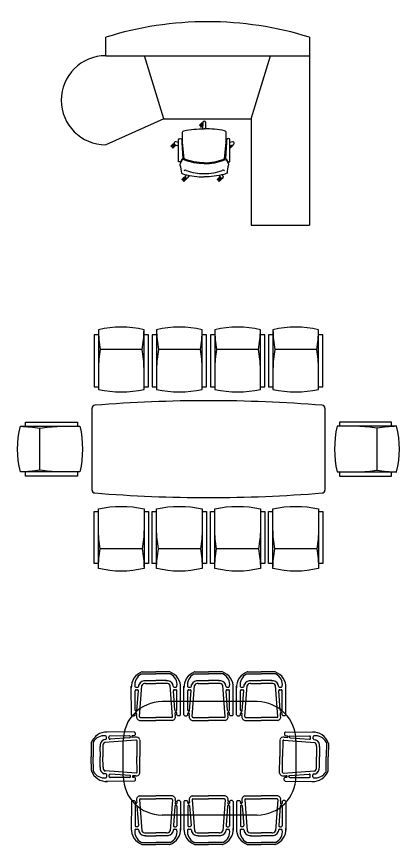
# Model space of a CAD drawing. Header units: millimetres. Extents: x 3122 to 31499, y 2297 to 20525.
# Drawn here: x 3127 to 7084, y 11981 to 20525 of the extents above; entities that cross this region are included whole.
import ezdxf

# ---------------------------------------------------------------- set-up
doc = ezdxf.new("R2010")
doc.units = ezdxf.units.MM
doc.layers.add('dwgmodels.com', color=250, linetype='Continuous')

# ---------------------------------------------------------------- blocks, each defined once
blk = doc.blocks.new('furn office 08_dwgmodels.com')
at = {"color": 0}
for p, q in [((-1050, -350.4), (-1050, -160.4)), ((1050, -160.4), (1050, -2100.4)), ((-1050, -350.4), (1050, -350.4)), ((-450, -1000.4), (-650, -350.4)), ((450, -1000.4), (650, -350.4)), ((-450, -1000.4), (-1050, -1270.4)), ((-450, -1000.4), (450, -1000.4)), ((450, -1000.4), (450, -2100.4)), ((-70.4, -1068.6), (-63.3, -1075.7)), ((-365.4, -1283.6), (-358.3, -1290.7)), ((230, -1289), (231.7, -1290.7)), ((-252, -1629.3), (-245, -1636.4)), ((111.8, -1629.2), (118.9, -1636.3)), ((450, -2100.4), (1050, -2100.4))]:
    blk.add_line(p, q, dxfattribs=at)
for points in [[(-242.6, -1414.7), (-260, -1245.4), (-260, -1145.4, -0.414214), (-245, -1125.4, -0.046652), (-35, -1105.2, -0.30894)], [(-17.8, -1105.5), (-20, -1040.4, 1), (-50, -1040.4), (-52.2, -1105.5, -0.488714)], [(172.6, -1414.7), (190, -1245.4), (190, -1145.4, 0.414214), (175, -1125.4, 0.046652), (-35, -1105.2, 0.30894)], [(-300, -1247.6), (-325.2, -1240.3, 1), (-334.5, -1268.8), (-300, -1281.3, -0.488714)], [(230, -1281.3), (264.5, -1268.8, 1), (255.2, -1240.3), (230, -1247.6, -0.488714)], [(-35, -1465.4, -0.096913), (-242.6, -1424.7, 0.398658), (-268.2, -1434.7), (-283.7, -1467.7, 0.121111)], [(-35, -1455.4, -0.096913), (-242.6, -1414.7)], [(-35, -1455.4, 0.096913), (172.6, -1414.7)], [(-35, -1465.4, 0.096913), (172.6, -1424.7, -0.398658), (198.2, -1434.7), (213.7, -1467.7, -0.121111)], [(-283.7, -1467.7, 0.121111), (-285.6, -1477.1, -0.071788), (-270, -1563.9, 0.044073), (-237.5, -1575.4, 0.070245), (-35, -1600.4, 0.103619)], [(213.7, -1467.7, -0.121111), (215.6, -1477.1, 0.071788), (200, -1563.9, -0.044073), (167.5, -1575.4, -0.070245), (-35, -1600.4, -0.103619)], [(-220.8, -1579.6), (-229.3, -1592.3, 1), (-205.1, -1610), (-187.2, -1587, -0.488714)], [(117.2, -1587), (135.1, -1610, 1), (159.3, -1592.3), (150.8, -1579.6, -0.488714)]]:
    blk.add_lwpolyline(points, format="xyb", dxfattribs=at)
for points in [[(-50.2, -1046.4), (-56.2, -1040.4), (-84.5, -1068.6)], [(-84.5, -1068.6), (-77.4, -1075.7), (-50.3, -1048.6)], [(-63.3, -1089.9), (-70.4, -1082.8), (-50.8, -1063.2)], [(-51.2, -1077.8), (-63.3, -1089.9)], [(230, -1292.4), (247.4, -1275)], [(255.5, -1272.1), (260, -1276.6), (231.7, -1304.9)], [(231.7, -1304.9), (230, -1303.1)]]:
    blk.add_lwpolyline(points, dxfattribs=at)
for points in [[(-379.5, -1283.6), (-372.4, -1290.7), (-344.1, -1262.4), (-351.2, -1255.4)], [(-358.3, -1304.9), (-365.4, -1297.8), (-337.1, -1269.5), (-330, -1276.6)], [(-266.2, -1629.3), (-259.1, -1636.4), (-230.8, -1608.1), (-237.9, -1601)], [(-245, -1650.5), (-252, -1643.5), (-223.7, -1615.2), (-216.7, -1622.2)], [(97.7, -1629.2), (104.7, -1636.3), (133, -1608), (125.9, -1600.9)], [(118.9, -1650.4), (111.8, -1643.3), (140.1, -1615), (147.2, -1622.1)]]:
    blk.add_lwpolyline(points, close=True, dxfattribs=at)
for points in [[(-300, -1445.4), (-300, -1265.4), (-300, -1220.4, -0.867295), (-265, -1220.4), (-265, -1245.4), (-255.4, -1414, 0.220172), (-268.2, -1424.7), (-277.9, -1445.4)], [(230, -1445.4), (230, -1265.4), (230, -1220.4, 0.867295), (195, -1220.4), (195, -1245.4), (185.4, -1414, -0.220172), (198.2, -1424.7), (207.9, -1445.4)], [(230, -1445.4), (230, -1265.4), (230, -1220.4, 0.867295), (195, -1220.4), (195, -1245.4), (185.4, -1414, -0.220172), (198.2, -1424.7), (207.9, -1445.4)]]:
    blk.add_lwpolyline(points, format="xyb", close=True, dxfattribs=at)
for centre, radius, start, end in [((0, -3517.9), 3517.9, 72.63383, 107.36617), ((-1050, -810.4), 460, 90, 270), ((-230, -1550.4), 18, 56.30993, 146.30993), ((-59.9, -1133.5), 432.6, 248.27765, 273.3003), ((-10.1, -1133.5), 432.6, 266.6997, 291.72235), ((160, -1550.4), 18, 33.69007, 123.69007)]:
    blk.add_arc(centre, radius, start, end, dxfattribs=at)
blk = doc.blocks.new('table2400x1000_dwgmodels.com')
at = {"color": 0}
for p, q in [((-1200, -422.373453), (-1200, 422.373453)), ((1200, 422.373453), (1200, -422.373453))]:
    blk.add_line(p, q, dxfattribs=at)
for centre, radius, start, end in [((-1170, 422.373453), 30, 94.6620417285, 180), ((0, -13925), 14425, 85.3379582715, 94.6620417285), ((1170, 422.373453), 30, 0, 85.3379582711), ((-1170, -422.373453), 30, 180, 265.3379582715), ((1170, -422.373453), 30, 274.6620417289, 0), ((0, 13925), 14425, 265.3379582715, 274.6620417285)]:
    blk.add_arc(centre, radius, start, end, dxfattribs=at)
blk = doc.blocks.new('chair943')
at = {"color": 0}
for points in [[(-235.5, 640), (-235.5, 25)], [(235.5, 25), (235.5, 640)], [(-233.5, 588), (-280, 588), (-280, 51.5), (-235.5, 51.5)], [(280, 588), (233.5, 588)], [(235.5, 51.5), (280, 51.5), (280, 588)], [(216, 438), (-216, 438)]]:
    blk.add_lwpolyline(points, dxfattribs=at)
for centre, radius, start, end in [((0, -298.3), 967.4, 75.91107, 104.08893), ((1068, 663.9), 1303.7, 181.05013, 189.97775), ((-1068, 663.9), 1303.7, 350.02225, 358.94987), ((1068, 212.1), 1303.7, 170.02225, 178.94987), ((-1068, 212.1), 1303.7, 1.05013, 9.97775), ((0, 1121.7), 1121.7, 257.88073, 282.11927)]:
    blk.add_arc(centre, radius, start, end, dxfattribs=at)
blk = doc.blocks.new('conf table_0323')
at = {"color": 0, "ltscale": 8}
for p, q in [((-684, 873.2), (-543.5, 873.3)), ((-402.8, 873.4), (-543.3, 873.3)), ((-141.1, 873.2), (-0.6, 873.3)), ((140.1, 873.4), (-0.4, 873.3)), ((401.9, 873.2), (542.4, 873.3)), ((683.1, 873.4), (542.5, 873.3)), ((-691.2, 852.5), (-543.5, 852.6)), ((-650.9, 783), (-543.4, 783)), ((-395.6, 852.7), (-543.3, 852.6)), ((-435.8, 783.1), (-543.3, 783)), ((-148.2, 852.5), (-0.5, 852.6)), ((-107.9, 783), (-0.5, 783)), ((147.3, 852.7), (-0.4, 852.6)), ((107.1, 783.1), (-0.3, 783)), ((394.7, 852.5), (542.4, 852.6)), ((435, 783), (542.5, 783)), ((690.2, 852.7), (542.6, 852.6)), ((650.1, 783.1), (542.6, 783)), ((-797, 429.9), (-797.2, 724.8)), ((-750.2, 715.4), (-730.3, 715.4)), ((-747.2, 689.7), (-733.7, 689.7)), ((-720.4, 724.7), (-719.1, 742)), ((-713.2, 412.9), (-689.7, 732.8)), ((-650.8, 753), (-543.4, 753)), ((-435.8, 753.1), (-543.2, 753)), ((-372.9, 413.4), (-396.9, 733.4)), ((-366.2, 725), (-367.5, 742.3)), ((-356.2, 715.7), (-336.3, 715.8)), ((-352.8, 690), (-339.3, 690)), ((-289.1, 430.3), (-289.3, 725.2)), ((-254.1, 429.9), (-254.3, 724.8)), ((-207.3, 715.4), (-187.4, 715.4)), ((-204.3, 689.7), (-190.8, 689.7)), ((-177.4, 724.7), (-176.1, 742)), ((-170.3, 412.9), (-146.7, 732.8)), ((-107.9, 753), (-0.5, 753)), ((107.2, 753.1), (-0.3, 753)), ((170, 413.4), (146, 733.4)), ((176.7, 725), (175.4, 742.3)), ((186.7, 715.7), (206.6, 715.8)), ((190.1, 690), (203.6, 690)), ((253.8, 430.3), (253.6, 725.2)), ((288.9, 429.9), (288.6, 724.8)), ((335.6, 715.4), (355.6, 715.4)), ((338.7, 689.7), (352.2, 689.7)), ((365.5, 724.7), (366.8, 742)), ((372.7, 412.9), (396.2, 732.8)), ((435, 753), (542.5, 753)), ((650.1, 753.1), (542.6, 753)), ((713, 413.4), (688.9, 733.4)), ((719.6, 725), (718.3, 742.3)), ((729.6, 715.7), (749.5, 715.8)), ((733, 690), (746.6, 690)), ((796.8, 430.3), (796.5, 725.2)), ((-757.1, 479), (-757.2, 679.7)), ((-738.8, 474.3), (-723.7, 679)), ((-347.7, 478.6), (-362.8, 679.3)), ((-329.1, 475.3), (-329.3, 680)), ((-214.1, 479), (-214.3, 679.7)), ((-195.8, 474.3), (-180.8, 679)), ((195.2, 478.6), (180.1, 679.3)), ((213.8, 475.3), (213.6, 680)), ((328.8, 479), (328.7, 679.7)), ((347.1, 474.3), (362.2, 679)), ((738.2, 478.6), (723.1, 679.3)), ((756.7, 475.3), (756.6, 680)), ((500.4, 566.2), (-479.7, 566.2)), ((-787, 419.9), (-797, 429.9)), ((-767, 419.9), (-757, 429.9)), ((-756.9, 430.1), (-756.9, 442.6)), ((-756.9, 442.6), (-756.9, 441.2)), ((-747, 469.1), (-745.3, 469.1)), ((-742.9, 419), (-741.2, 441.5)), ((-343.2, 419.2), (-345.6, 451.2)), ((-337.7, 469.4), (-334.2, 469.4)), ((-329.1, 430.3), (-329.1, 450.4)), ((-319.1, 420.3), (-329.1, 430.3)), ((-299.1, 420.3), (-289.1, 430.3)), ((-244.1, 419.9), (-254.1, 429.9)), ((-224.1, 419.9), (-214.1, 429.9)), ((-214, 430.1), (-214, 442.6)), ((-214, 442.6), (-214, 441.2)), ((-204.1, 469.1), (-202.3, 469.1)), ((-199.9, 419), (-198.3, 441.5)), ((199.7, 419.2), (197.3, 451.2)), ((205.2, 469.4), (208.7, 469.4)), ((213.8, 430.3), (213.8, 450.4)), ((223.8, 420.3), (213.8, 430.3)), ((243.8, 420.3), (253.8, 430.3)), ((298.9, 419.9), (288.9, 429.9)), ((318.9, 419.9), (328.9, 429.9)), ((329, 430.1), (328.9, 442.6)), ((328.9, 442.6), (328.9, 441.2)), ((338.8, 469.1), (340.6, 469.1)), ((343, 419), (344.7, 441.5)), ((742.6, 419.2), (740.2, 451.2)), ((748.1, 469.4), (751.6, 469.4)), ((756.8, 430.3), (756.8, 450.4)), ((766.8, 420.3), (756.8, 430.3)), ((786.8, 420.3), (796.8, 430.3)), ((-787, 419.9), (-767, 419.9)), ((-714.1, 373.2), (-543.1, 373.3)), ((-707.5, 403.2), (-543.1, 403.3)), ((-378.8, 403.4), (-543, 403.3)), ((-372.5, 373.4), (-542.9, 373.3)), ((-299.1, 420.3), (-319.1, 420.3)), ((-244.1, 419.9), (-224.1, 419.9)), ((-171.2, 373.2), (-0.2, 373.3)), ((-164.6, 403.2), (-0.2, 403.3)), ((164.2, 403.4), (0, 403.3)), ((170.4, 373.4), (0, 373.3)), ((243.8, 420.3), (223.8, 420.3)), ((298.9, 419.9), (318.9, 419.9)), ((371.7, 373.2), (542.8, 373.3)), ((378.4, 403.2), (542.8, 403.3)), ((707.1, 403.4), (542.9, 403.3)), ((713.4, 373.4), (542.9, 373.3)), ((786.8, 420.3), (766.8, 420.3)), ((-1062.7, 174.3), (-1080, 172.9)), ((-768.6, 253.4), (-1063.5, 251.2)), ((-1053.6, 184.3), (-1053.7, 204.3)), ((-1027.8, 187.9), (-1027.9, 201.5)), ((-813.3, 213.1), (-1018, 211.5)), ((-816.5, 194.5), (-1017, 178.1)), ((-807.3, 204.5), (-807.4, 208)), ((-757.1, 199.4), (-789.1, 196.8)), ((-768.3, 213.4), (-788.4, 213.3)), ((-758.5, 243.5), (-768.6, 253.4)), ((-758.4, 223.5), (-768.3, 213.4)), ((-758.5, 243.5), (-758.4, 223.5)), ((780.4, 199.4), (812.5, 196.8)), ((781.8, 243.5), (781.7, 223.5)), ((781.7, 223.5), (791.6, 213.4)), ((781.8, 243.5), (791.9, 253.4)), ((791.6, 213.4), (811.8, 213.3)), ((791.9, 253.4), (1086.8, 251.2)), ((830.7, 204.5), (830.7, 208)), ((836.7, 213.1), (1041.4, 211.5)), ((839.8, 194.5), (1040.4, 178.1)), ((1051.2, 187.9), (1051.3, 201.5)), ((1076.9, 184.3), (1077, 204.3)), ((1086.1, 174.3), (1103.3, 172.9)), ((-1210.9, 136.7), (-1209.8, -3.8)), ((-1190.3, 144), (-1189.2, -3.6)), ((-1120.4, 104.3), (-1119.6, -3.1)), ((-1090.4, 104.6), (-1089.6, -2.9)), ((-751.1, 169.8), (-1070.9, 143.5)), ((-879.7, -203.8), (-879.7, 166.2)), ((-741.1, 164), (-739.8, -0.2)), ((-711.1, 170.4), (-709.8, 0)), ((734.5, 170.4), (733.2, 0)), ((764.4, 164), (763.2, -0.2)), ((774.5, 169.8), (1094.2, 143.5)), ((900.4, 166.2), (900.4, -203.8)), ((1113.7, 104.6), (1112.9, -2.9)), ((1143.7, 104.3), (1142.9, -3.1)), ((1213.6, 144), (1212.5, -3.6)), ((1234.2, 136.7), (1233.2, -3.8)), ((-1208.8, -144.5), (-1209.8, -4)), ((-1188, -151.5), (-1189.1, -3.8)), ((-1118.8, -110.7), (-1119.6, -3.3)), ((-1088.8, -110.5), (-1089.6, -3)), ((-738.6, -164.8), (-739.8, -0.4)), ((-708.5, -171.2), (-709.8, -0.2)), ((731.9, -171.2), (733.2, -0.2)), ((761.9, -164.8), (763.2, -0.4)), ((1112.1, -110.5), (1112.9, -3)), ((1142.1, -110.7), (1142.9, -3.3)), ((1211.4, -151.5), (1212.5, -3.8)), ((1232.1, -144.5), (1233.2, -4)), ((-748.3, -170.5), (-1068.3, -149.2)), ((771.7, -170.5), (1091.6, -149.2)), ((-1060, -179.8), (-1077.3, -178.7)), ((-764.7, -254.5), (-1059.6, -256.7)), ((-1050.6, -209.6), (-1050.7, -189.7)), ((-1024.8, -206.4), (-1024.9, -192.9)), ((-814.1, -214.8), (-1014.8, -216.4)), ((-809.5, -196.5), (-1014.3, -182.9)), ((-804.2, -204.8), (-804.2, -203)), ((-777.7, -214.5), (-776.3, -214.4)), ((-765.2, -214.4), (-777.7, -214.5)), ((-754.1, -200.2), (-776.7, -198.7)), ((-754.9, -224.4), (-765, -214.5)), ((-754.8, -244.4), (-764.7, -254.5)), ((-754.8, -244.4), (-754.9, -224.4)), ((777.5, -200.2), (800.1, -198.7)), ((778.1, -244.4), (778.3, -224.4)), ((778.1, -244.4), (788.1, -254.5)), ((778.3, -224.4), (788.4, -214.5)), ((788.1, -254.5), (1082.9, -256.7)), ((788.5, -214.4), (801, -214.5)), ((801, -214.5), (799.6, -214.4)), ((827.5, -204.8), (827.6, -203)), ((832.8, -196.5), (1037.6, -182.9)), ((837.5, -214.8), (1038.1, -216.4)), ((1048.2, -206.4), (1048.3, -192.9)), ((1073.9, -209.6), (1074, -189.7)), ((1083.4, -179.8), (1100.7, -178.7)), ((-714.1, -407.1), (-543.1, -407.2)), ((-372.5, -407.3), (-542.9, -407.2)), ((-171.2, -407.1), (-0.2, -407.2)), ((170.4, -407.3), (0, -407.2)), ((371.7, -407.1), (542.8, -407.2)), ((713.4, -407.3), (542.9, -407.2)), ((-797, -463.8), (-797.2, -758.7)), ((-787, -453.8), (-797, -463.8)), ((-787, -453.8), (-767, -453.8)), ((-767, -453.8), (-757, -463.9)), ((-756.9, -464), (-756.9, -476.5)), ((-756.9, -476.5), (-756.9, -475.1)), ((-747, -503), (-745.3, -503)), ((-742.9, -452.9), (-741.2, -475.5)), ((-738.8, -508.2), (-723.7, -712.9)), ((-713.2, -446.9), (-689.7, -766.7)), ((-707.5, -437.1), (-543.1, -437.2)), ((-378.8, -437.3), (-543, -437.2)), ((-372.9, -447.4), (-396.9, -767.3)), ((-347.7, -512.6), (-362.8, -713.2)), ((-343.2, -453.1), (-345.6, -485.2)), ((-337.7, -503.3), (-334.2, -503.3)), ((-329.1, -509.3), (-329.3, -713.9)), ((-319.1, -454.2), (-329.1, -464.2)), ((-329.1, -464.2), (-329.1, -484.4)), ((-299.1, -454.2), (-319.1, -454.2)), ((-299.1, -454.2), (-289.1, -464.2)), ((-289.1, -464.2), (-289.3, -759.1)), ((-254.1, -463.8), (-254.3, -758.7)), ((-244.1, -453.8), (-254.1, -463.8)), ((-244.1, -453.8), (-224.1, -453.8)), ((-224.1, -453.8), (-214.1, -463.9)), ((-214, -464), (-214, -476.5)), ((-214, -476.5), (-214, -475.1)), ((-204.1, -503), (-202.3, -503)), ((-199.9, -452.9), (-198.3, -475.5)), ((-195.8, -508.2), (-180.8, -712.9)), ((-170.3, -446.9), (-146.7, -766.7)), ((-164.6, -437.1), (-0.2, -437.2)), ((164.2, -437.3), (0, -437.2)), ((170, -447.4), (146, -767.3)), ((195.2, -512.6), (180.1, -713.2)), ((199.7, -453.1), (197.3, -485.2)), ((205.2, -503.3), (208.7, -503.3)), ((213.8, -509.3), (213.6, -713.9)), ((223.8, -454.2), (213.8, -464.2)), ((213.8, -464.2), (213.8, -484.4)), ((243.8, -454.2), (223.8, -454.2)), ((243.8, -454.2), (253.8, -464.2)), ((253.8, -464.2), (253.6, -759.1)), ((288.9, -463.8), (288.6, -758.7)), ((298.9, -453.8), (288.9, -463.8)), ((298.9, -453.8), (318.9, -453.8)), ((318.9, -453.8), (328.9, -463.9)), ((329, -464), (328.9, -476.5)), ((328.9, -476.5), (328.9, -475.1)), ((338.8, -503), (340.6, -503)), ((343, -452.9), (344.7, -475.5)), ((347.1, -508.2), (362.2, -712.9)), ((372.7, -446.9), (396.2, -766.7)), ((378.4, -437.1), (542.8, -437.2)), ((707.1, -437.3), (542.9, -437.2)), ((713, -447.4), (688.9, -767.3)), ((738.2, -512.6), (723.1, -713.2)), ((742.6, -453.1), (740.2, -485.2)), ((748.1, -503.3), (751.6, -503.3)), ((756.7, -509.3), (756.6, -713.9)), ((766.8, -454.2), (756.8, -464.2)), ((756.8, -464.2), (756.8, -484.4)), ((786.8, -454.2), (766.8, -454.2)), ((786.8, -454.2), (796.8, -464.2)), ((796.8, -464.2), (796.5, -759.1)), ((-757.1, -513), (-757.2, -713.6)), ((-214.1, -513), (-214.3, -713.6)), ((328.8, -513), (328.7, -713.6)), ((500.4, -603.8), (-479.7, -603.8)), ((-750.2, -749.4), (-730.3, -749.4)), ((-747.2, -723.6), (-733.7, -723.6)), ((-720.4, -758.6), (-719.1, -775.9)), ((-366.2, -758.9), (-367.5, -776.2)), ((-356.2, -749.7), (-336.3, -749.7)), ((-352.8, -723.9), (-339.3, -723.9)), ((-207.3, -749.4), (-187.4, -749.4)), ((-204.3, -723.6), (-190.8, -723.6)), ((-177.4, -758.6), (-176.1, -775.9)), ((176.7, -758.9), (175.4, -776.2)), ((186.7, -749.7), (206.6, -749.7)), ((190.1, -723.9), (203.6, -723.9)), ((335.6, -749.4), (355.6, -749.4)), ((338.7, -723.6), (352.2, -723.6)), ((365.5, -758.6), (366.8, -775.9)), ((719.6, -758.9), (718.3, -776.2)), ((729.6, -749.7), (749.5, -749.7)), ((733, -723.9), (746.6, -723.9)), ((-650.9, -816.9), (-543.4, -817)), ((-650.8, -786.9), (-543.4, -787)), ((-435.8, -817), (-543.3, -817)), ((-435.8, -787), (-543.2, -787)), ((-107.9, -786.9), (-0.5, -787)), ((-107.9, -816.9), (-0.5, -817)), ((107.2, -787), (-0.3, -787)), ((107.1, -817), (-0.3, -817)), ((435, -786.9), (542.5, -787)), ((435, -816.9), (542.5, -817)), ((650.1, -787), (542.6, -787)), ((650.1, -817), (542.6, -817)), ((-691.2, -886.4), (-543.5, -886.5)), ((-684, -907.1), (-543.5, -907.2)), ((-395.6, -886.7), (-543.3, -886.5)), ((-402.8, -907.3), (-543.3, -907.2)), ((-148.2, -886.4), (-0.5, -886.5)), ((-141.1, -907.1), (-0.6, -907.2)), ((147.3, -886.7), (-0.4, -886.5)), ((140.1, -907.3), (-0.4, -907.2)), ((394.7, -886.4), (542.4, -886.5)), ((401.9, -907.1), (542.4, -907.2)), ((683.1, -907.3), (542.5, -907.2)), ((690.2, -886.7), (542.6, -886.5))]:
    blk.add_line(p, q, dxfattribs=at)
for centre, radius, start, end in [((-635.4, 718.9), 162.2, 108.59617, 184.06523), ((-684, 863.2), 10, 90.04541, 108.59617), ((-402.8, 863.4), 10, 71.49466, 90.04541), ((-451.1, 719), 162.2, 356.0256, 71.49466), ((-92.5, 718.9), 162.2, 108.59617, 184.06523), ((-141.1, 863.2), 10, 90.04541, 108.59617), ((140.1, 863.4), 10, 71.49466, 90.04541), ((91.8, 719), 162.2, 356.0256, 71.49466), ((450.4, 718.9), 162.2, 108.59617, 184.06523), ((401.9, 863.2), 10, 90.04541, 108.59617), ((683.1, 863.4), 10, 71.49466, 90.04541), ((634.7, 719), 162.2, 356.0256, 71.49466), ((-634.3, 740.4), 126.9, 119.08544, 187.34992), ((-656.4, 714.7), 68.3, 81.82209, 156.8749), ((-691.1, 842.5), 10, 90.04541, 119.08544), ((-691.1, 842.5), 10, 90.04541, 119.08544), ((-430.1, 714.9), 68.3, 23.21593, 98.26874), ((-395.6, 842.7), 10, 61.00538, 90.04541), ((-395.6, 842.7), 10, 61.00538, 90.04541), ((-452.3, 740.5), 126.9, 352.74091, 61.00538), ((-91.4, 740.4), 126.9, 119.08544, 187.34992), ((-113.5, 714.7), 68.3, 81.82209, 156.8749), ((-148.2, 842.5), 10, 90.04541, 119.08544), ((-148.2, 842.5), 10, 90.04541, 119.08544), ((112.8, 714.9), 68.3, 23.21593, 98.26874), ((147.3, 842.7), 10, 61.00538, 90.04541), ((147.3, 842.7), 10, 61.00538, 90.04541), ((90.7, 740.5), 126.9, 352.74091, 61.00538), ((451.5, 740.4), 126.9, 119.08544, 187.34992), ((429.4, 714.7), 68.3, 81.82209, 156.8749), ((394.7, 842.5), 10, 90.04541, 119.08544), ((394.7, 842.5), 10, 90.04541, 119.08544), ((655.7, 714.9), 68.3, 23.21593, 98.26874), ((690.3, 842.7), 10, 61.00538, 90.04541), ((690.3, 842.7), 10, 61.00538, 90.04541), ((633.6, 740.5), 126.9, 352.74091, 61.00538), ((-750.2, 725.4), 10, 187.34992, 270.04541), ((-747.2, 679.7), 10, 90.04541, 180.04541), ((-733.7, 679.7), 10, 355.79175, 90.04541), ((-730.3, 725.4), 10, 270.04541, 355.79175), ((-656.4, 714.7), 38.3, 81.82209, 151.66564), ((-430.1, 714.9), 38.3, 28.98867, 98.26874), ((-356.3, 725.7), 10, 184.29908, 270.04541), ((-352.8, 680), 10, 90.04541, 184.29908), ((-339.3, 680), 10, 0.04541, 90.04541), ((-336.3, 725.8), 10, 270.04541, 352.74091), ((-207.3, 725.4), 10, 187.34992, 270.04541), ((-204.3, 679.7), 10, 90.04541, 180.04541), ((-190.8, 679.7), 10, 355.79175, 90.04541), ((-187.4, 725.4), 10, 270.04541, 355.79175), ((-113.5, 714.7), 38.3, 81.82209, 151.66564), ((112.8, 714.9), 38.3, 28.98867, 98.26874), ((186.7, 725.7), 10, 184.29908, 270.04541), ((190.1, 680), 10, 90.04541, 184.29908), ((203.6, 680), 10, 0.04541, 90.04541), ((206.6, 725.8), 10, 270.04541, 352.74091), ((335.6, 725.4), 10, 187.34992, 270.04541), ((338.7, 679.7), 10, 90.04541, 180.04541), ((352.2, 679.7), 10, 355.79175, 90.04541), ((355.5, 725.4), 10, 270.04541, 355.79175), ((429.4, 714.7), 38.3, 81.82209, 151.66564), ((655.7, 714.9), 38.3, 28.98867, 98.26874), ((729.6, 725.7), 10, 184.29908, 270.04541), ((733.1, 680), 10, 90.04541, 184.29908), ((746.6, 680), 10, 0.04541, 90.04541), ((749.5, 725.8), 10, 270.04541, 352.74091), ((-479.7, 166.2), 400, 90, 180), ((500.4, 166.2), 400, 0, 90), ((-747.1, 479.1), 10, 180.04541, 270.04541), ((-748.8, 443.3), 8.17, 73.12703, 191.6288), ((-751.2, 442.3), 10, 355.79175, 63.17152), ((-744.8, 475.1), 6.08, 264.19695, 14.4312), ((-337.7, 479.4), 10, 184.29908, 270.04541), ((-337.4, 445.7), 9.59, 33.41584, 151.19279), ((-336.3, 476.3), 7.08, 278.31939, 4.41104), ((-204.1, 479.1), 10, 180.04541, 270.04541), ((-205.9, 443.3), 8.17, 73.12703, 191.6288), ((-208.2, 442.3), 10, 355.79175, 63.17152), ((-201.9, 475.1), 6.08, 264.19695, 14.4312), ((205.2, 479.4), 10, 184.29908, 270.04541), ((205.5, 445.7), 9.59, 33.41584, 151.19279), ((206.7, 476.3), 7.08, 278.31939, 4.41104), ((338.8, 479.1), 10, 180.04541, 270.04541), ((337.1, 443.3), 8.17, 73.12703, 191.6288), ((334.7, 442.3), 10, 355.79175, 63.17152), ((341, 475.1), 6.08, 264.19695, 14.4312), ((748.1, 479.4), 10, 184.29908, 270.04541), ((748.5, 445.7), 9.59, 33.41584, 151.19279), ((749.6, 476.3), 7.08, 278.31939, 4.41104), ((-705.4, 410.4), 38.3, 166.82686, 256.8194), ((-705.4, 411.2), 8.28, 166.82686, 256.8194), ((-380.7, 411.6), 8.28, 283.27143, 13.26397), ((-380.7, 410.7), 38.3, 283.27143, 13.26397), ((-162.5, 410.4), 38.3, 166.82686, 256.8194), ((-162.5, 411.2), 8.28, 166.82686, 256.8194), ((162.3, 411.6), 8.28, 283.27143, 13.26397), ((162.3, 410.7), 38.3, 283.27143, 13.26397), ((380.5, 410.4), 38.3, 166.82686, 256.8194), ((380.5, 411.2), 8.28, 166.82686, 256.8194), ((705.2, 411.6), 8.28, 283.27143, 13.26397), ((705.2, 410.7), 38.3, 283.27143, 13.26397), ((-1056.2, 89.4), 162.2, 86.41606, 161.88513), ((-1077.7, 88.2), 126.9, 83.13137, 151.39585), ((-1052.2, 110.5), 68.3, 113.60639, 188.6592), ((-1063.6, 184.3), 10, 274.68954, 0.43588), ((-1063.7, 204.2), 10, 0.43588, 83.13137), ((-1017.9, 201.5), 10, 90.43588, 180.43588), ((-1017.8, 188), 10, 180.43588, 274.68954), ((-817.3, 204.5), 10, 274.68954, 0.43588), ((-814.3, 206), 7.08, 8.70986, 94.80151), ((-783.7, 205), 9.59, 123.8063, 241.58326), ((-748.3, 162), 38.3, 13.66189, 103.65444), ((771.7, 162), 38.3, 76.34556, 166.33811), ((807, 205), 9.59, 298.41674, 56.1937), ((837.6, 206), 7.08, 85.19849, 171.29014), ((840.7, 204.5), 10, 179.56412, 265.31046), ((1041.2, 188), 10, 265.31046, 359.56412), ((1041.3, 201.5), 10, 359.56412, 89.56412), ((1079.5, 89.4), 162.2, 18.11487, 93.58394), ((1086.9, 184.3), 10, 179.56412, 265.31046), ((1087, 204.2), 10, 96.86863, 179.56412), ((1101, 88.2), 126.9, 28.60415, 96.86863), ((1075.5, 110.5), 68.3, 351.3408, 66.39361), ((-1200.9, 136.8), 10, 161.88513, 180.43588), ((-1180.3, 144.1), 10, 151.39585, 180.43588), ((-1180.3, 144.1), 10, 151.39585, 180.43588), ((-1052.2, 110.5), 38.3, 119.37913, 188.6592), ((-749.3, 162), 8.28, 13.66189, 103.65444), ((772.6, 162), 8.28, 76.34556, 166.33811), ((1075.5, 110.5), 38.3, 351.3408, 60.62087), ((1203.6, 144.1), 10, 359.56412, 28.60415), ((1203.6, 144.1), 10, 359.56412, 28.60415), ((1224.2, 136.8), 10, 359.56412, 18.11487), ((-1198.8, -144.4), 10, 180.43588, 198.98663), ((-1054.8, -94.9), 162.2, 198.98663, 274.45569), ((-1178, -151.4), 10, 180.43588, 209.47591), ((-1178, -151.4), 10, 180.43588, 209.47591), ((-1076.3, -93.9), 126.9, 209.47591, 277.74038), ((-1050.5, -115.8), 68.3, 172.21255, 247.26537), ((-1050.5, -115.8), 38.3, 172.21255, 242.05611), ((-746.6, -162.7), 8.28, 257.21732, 347.20987), ((770, -162.7), 8.28, 192.79013, 282.78268), ((1078.1, -94.9), 162.2, 265.54431, 341.01337), ((1099.6, -93.9), 126.9, 262.25962, 330.52409), ((1073.8, -115.8), 38.3, 297.94389, 7.78745), ((1073.8, -115.8), 68.3, 292.73463, 7.78745), ((1201.4, -151.4), 10, 330.52409, 359.56412), ((1201.4, -151.4), 10, 330.52409, 359.56412), ((1222.1, -144.4), 10, 341.01337, 359.56412), ((-1060.7, -189.8), 10, 0.43588, 86.18221), ((-1060.6, -209.7), 10, 277.74038, 0.43588), ((-1014.9, -192.8), 10, 86.18221, 180.43588), ((-1014.8, -206.4), 10, 180.43588, 270.43588), ((-479.7, -203.8), 400, 180, 270), ((-814.2, -204.8), 10, 270.43588, 0.43588), ((-810.2, -202.6), 6.08, 354.58741, 104.82166), ((-778.4, -206.3), 8.17, 163.51749, 282.01926), ((-777.4, -208.7), 10, 86.18221, 153.56199), ((-745.9, -162.7), 38.3, 257.21732, 347.20987), ((500.4, -203.8), 400, 270, 0), ((769.2, -162.7), 38.3, 192.79013, 282.78268), ((800.7, -208.7), 10, 26.43801, 93.81779), ((801.8, -206.3), 8.17, 257.98074, 16.48251), ((833.6, -202.6), 6.08, 75.17834, 185.41259), ((837.5, -204.8), 10, 179.56412, 269.56412), ((1038.3, -192.8), 10, 359.56412, 93.81779), ((1038.2, -206.4), 10, 269.56412, 359.56412), ((1083.9, -209.7), 10, 179.56412, 262.25962), ((1084, -189.8), 10, 93.81779, 179.56412), ((-705.4, -444.3), 38.3, 103.1806, 193.17314), ((-380.7, -444.6), 38.3, 346.73603, 76.72857), ((-162.5, -444.3), 38.3, 103.1806, 193.17314), ((162.3, -444.6), 38.3, 346.73603, 76.72857), ((380.5, -444.3), 38.3, 103.1806, 193.17314), ((705.2, -444.6), 38.3, 346.73603, 76.72857), ((-747.1, -513), 10, 89.95459, 179.95459), ((-748.8, -477.2), 8.17, 168.3712, 286.87297), ((-751.2, -476.2), 10, 296.82848, 4.20825), ((-744.8, -509), 6.08, 345.5688, 95.80305), ((-705.4, -445.1), 8.28, 103.1806, 193.17314), ((-380.7, -445.5), 8.28, 346.73603, 76.72857), ((-337.7, -513.3), 10, 89.95459, 175.70092), ((-337.4, -479.6), 9.59, 208.80721, 326.58416), ((-336.3, -510.2), 7.08, 355.58896, 81.68061), ((-204.1, -513), 10, 89.95459, 179.95459), ((-205.9, -477.2), 8.17, 168.3712, 286.87297), ((-208.2, -476.2), 10, 296.82848, 4.20825), ((-201.9, -509), 6.08, 345.5688, 95.80305), ((-162.5, -445.1), 8.28, 103.1806, 193.17314), ((162.3, -445.5), 8.28, 346.73603, 76.72857), ((205.2, -513.3), 10, 89.95459, 175.70092), ((205.5, -479.6), 9.59, 208.80721, 326.58416), ((206.7, -510.2), 7.08, 355.58896, 81.68061), ((338.8, -513), 10, 89.95459, 179.95459), ((337.1, -477.2), 8.17, 168.3712, 286.87297), ((334.7, -476.2), 10, 296.82848, 4.20825), ((341, -509), 6.08, 345.5688, 95.80305), ((380.5, -445.1), 8.28, 103.1806, 193.17314), ((705.2, -445.5), 8.28, 346.73603, 76.72857), ((748.1, -513.3), 10, 89.95459, 175.70092), ((748.5, -479.6), 9.59, 208.80721, 326.58416), ((749.6, -510.2), 7.08, 355.58896, 81.68061), ((-635.4, -752.8), 162.2, 175.93477, 251.40383), ((-634.3, -774.3), 126.9, 172.65008, 240.91456), ((-750.2, -759.4), 10, 89.95459, 172.65008), ((-747.2, -713.6), 10, 179.95459, 269.95459), ((-733.7, -713.6), 10, 269.95459, 4.20825), ((-730.3, -759.4), 10, 4.20825, 89.95459), ((-656.4, -748.6), 38.3, 208.33436, 278.17791), ((-430.1, -748.8), 38.3, 261.73126, 331.01133), ((-451.1, -753), 162.2, 288.50534, 3.9744), ((-452.3, -774.4), 126.9, 298.99462, 7.25909), ((-356.3, -759.7), 10, 89.95459, 175.70092), ((-352.8, -713.9), 10, 175.70092, 269.95459), ((-339.3, -713.9), 10, 269.95459, 359.95459), ((-336.3, -759.7), 10, 7.25909, 89.95459), ((-92.5, -752.8), 162.2, 175.93477, 251.40383), ((-91.4, -774.3), 126.9, 172.65008, 240.91456), ((-207.3, -759.4), 10, 89.95459, 172.65008), ((-204.3, -713.6), 10, 179.95459, 269.95459), ((-190.8, -713.6), 10, 269.95459, 4.20825), ((-187.4, -759.4), 10, 4.20825, 89.95459), ((-113.5, -748.6), 38.3, 208.33436, 278.17791), ((112.8, -748.8), 38.3, 261.73126, 331.01133), ((91.8, -753), 162.2, 288.50534, 3.9744), ((90.7, -774.4), 126.9, 298.99462, 7.25909), ((186.7, -759.7), 10, 89.95459, 175.70092), ((190.1, -713.9), 10, 175.70092, 269.95459), ((203.6, -713.9), 10, 269.95459, 359.95459), ((206.6, -759.7), 10, 7.25909, 89.95459), ((450.4, -752.8), 162.2, 175.93477, 251.40383), ((451.5, -774.3), 126.9, 172.65008, 240.91456), ((335.6, -759.4), 10, 89.95459, 172.65008), ((338.7, -713.6), 10, 179.95459, 269.95459), ((352.2, -713.6), 10, 269.95459, 4.20825), ((355.5, -759.4), 10, 4.20825, 89.95459), ((429.4, -748.6), 38.3, 208.33436, 278.17791), ((655.7, -748.8), 38.3, 261.73126, 331.01133), ((634.7, -753), 162.2, 288.50534, 3.9744), ((633.6, -774.4), 126.9, 298.99462, 7.25909), ((729.6, -759.7), 10, 89.95459, 175.70092), ((733.1, -713.9), 10, 175.70092, 269.95459), ((746.6, -713.9), 10, 269.95459, 359.95459), ((749.5, -759.7), 10, 7.25909, 89.95459), ((-656.4, -748.6), 68.3, 203.1251, 278.17791), ((-430.1, -748.8), 68.3, 261.73126, 336.78407), ((-113.5, -748.6), 68.3, 203.1251, 278.17791), ((112.8, -748.8), 68.3, 261.73126, 336.78407), ((429.4, -748.6), 68.3, 203.1251, 278.17791), ((655.7, -748.8), 68.3, 261.73126, 336.78407), ((-691.1, -876.4), 10, 240.91456, 269.95459), ((-691.1, -876.4), 10, 240.91456, 269.95459), ((-684, -897.1), 10, 251.40383, 269.95459), ((-402.8, -897.3), 10, 269.95459, 288.50534), ((-395.6, -876.7), 10, 269.95459, 298.99462), ((-395.6, -876.7), 10, 269.95459, 298.99462), ((-148.2, -876.4), 10, 240.91456, 269.95459), ((-148.2, -876.4), 10, 240.91456, 269.95459), ((-141.1, -897.1), 10, 251.40383, 269.95459), ((140.1, -897.3), 10, 269.95459, 288.50534), ((147.3, -876.7), 10, 269.95459, 298.99462), ((147.3, -876.7), 10, 269.95459, 298.99462), ((394.7, -876.4), 10, 240.91456, 269.95459), ((394.7, -876.4), 10, 240.91456, 269.95459), ((401.9, -897.1), 10, 251.40383, 269.95459), ((683.1, -897.3), 10, 269.95459, 288.50534), ((690.3, -876.7), 10, 269.95459, 298.99462), ((690.3, -876.7), 10, 269.95459, 298.99462)]:
    blk.add_arc(centre, radius, start, end, dxfattribs=at)

msp = doc.modelspace()

# ---------------------------------------------------------------- block references
at = {"layer": 'dwgmodels.com'}
for name, p in [('furn office 08_dwgmodels.com', (5096.4, 20471.3)), ('chair943', (4205.5, 16651.2)), ('chair943', (4805.5, 16651.2)), ('chair943', (5405.5, 16651.2)), ('chair943', (6005.5, 16651.2)), ('table2400x1000_dwgmodels.com', (5105.5, 16060.4)), ('conf table_0323', (5106.9, 12888))]:
    msp.add_blockref(name, p, dxfattribs=at)
at = {"layer": 'dwgmodels.com', "xscale": -1}
for p, rotation in [((3805.5, 16060.4), 90), ((4205.5, 15469.6), 180), ((4805.5, 15469.6), 180), ((5405.5, 15469.6), 180), ((6005.5, 15469.6), 180)]:
    msp.add_blockref('chair943', p, dxfattribs=dict(at, rotation=rotation))
at = {"layer": 'dwgmodels.com', "rotation": 270}
msp.add_blockref('chair943', (6405.5, 16060.4), dxfattribs=at)

doc.saveas('drawing.dxf')
